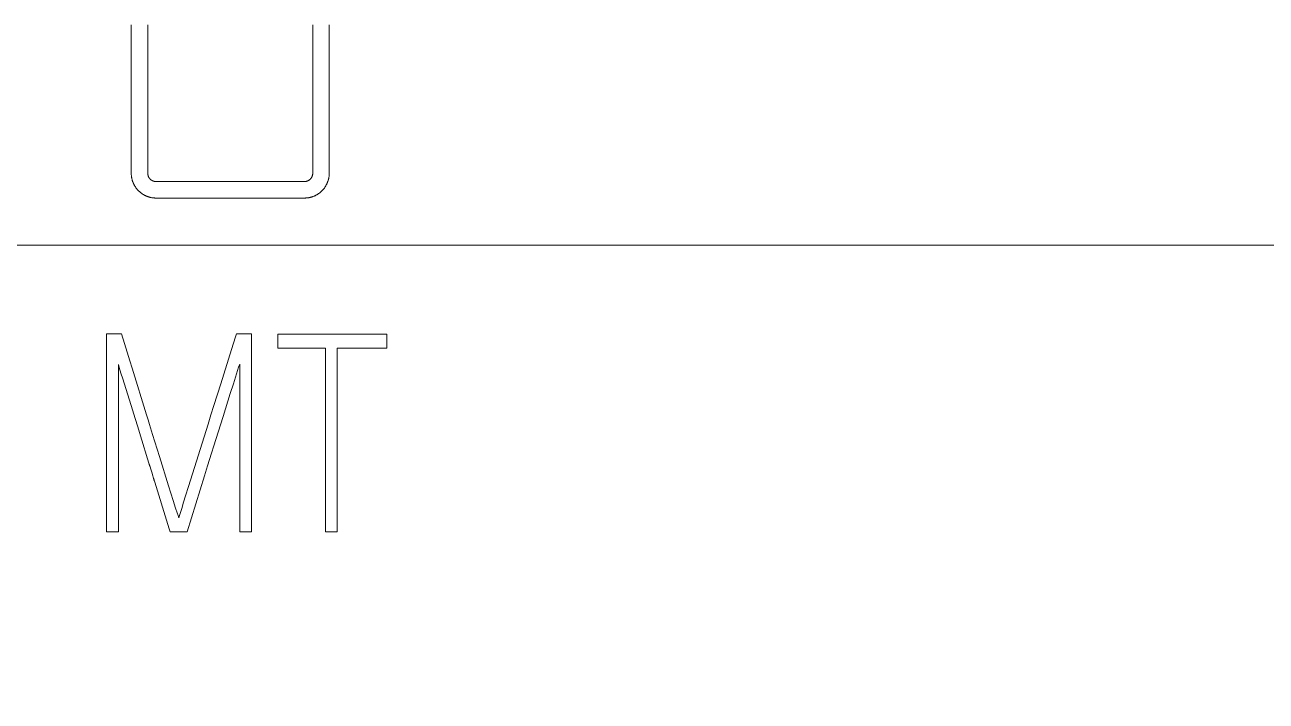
# Model space of a CAD drawing. Header units: millimetres. Extents: x 42356 to 50646, y 31507 to 39566.
# Drawn here: x 47652.78 to 47660.31, y 33859.06 to 33863.16 of the extents above; entities that cross this region are included whole.
import ezdxf

# ---------------------------------------------------------------- set-up
doc = ezdxf.new("R2010")
doc.units = ezdxf.units.MM
doc.set_wipeout_variables(frame=1)
doc.layers.add('000-PI-Oprema', color=30, linetype='Continuous', lineweight=5)

# ---------------------------------------------------------------- blocks, each defined once
blk = doc.blocks.new('A101_6ES7512-1DK01-0AB0')
at = {"layer": '000-PI-Oprema'}
for p, q in [((85.9, 47.4), (85.9, 46.5)), ((86, 47.4), (86, 46.5)), ((87, 46.5), (87, 47.4)), ((87.1, 46.5), (87.1, 47.4)), ((86.05, 46.45), (86.95, 46.45)), ((86.05, 46.35), (86.95, 46.35)), ((43.5006, 46.0646), (100, 46.0646)), ((85.75, 44.327), (85.75, 45.527)), ((85.75, 45.527), (85.84, 45.527)), ((85.84, 45.527), (85.8585, 45.4675)), ((86.5374, 45.527), (86.6288, 45.527)), ((86.6288, 45.527), (86.6288, 44.327)), ((86.7877, 45.4404), (86.7877, 45.5253)), ((86.7877, 45.5253), (87.45, 45.5253)), ((87.45, 45.5253), (87.45, 45.4404)), ((86.4431, 45.2245), (86.508, 45.4324)), ((87.0774, 45.4404), (86.7877, 45.4404)), ((87.0774, 44.327), (87.0774, 45.4404)), ((87.1491, 45.4404), (87.1491, 44.327)), ((87.45, 45.4404), (87.1491, 45.4404)), ((85.8217, 45.3406), (85.8217, 44.327)), ((85.9046, 45.3187), (85.9929, 45.0362)), ((86.5446, 45.304), (86.5319, 45.2642)), ((86.5571, 44.327), (86.5571, 45.3439)), ((85.8372, 45.2889), (85.8478, 45.2545)), ((85.8478, 45.2545), (85.9069, 45.0657)), ((86.5001, 45.1646), (86.4561, 45.0251)), ((85.9069, 45.0657), (85.9229, 45.0142)), ((85.9229, 45.0142), (85.9388, 44.9627)), ((85.9929, 45.0362), (86.0021, 45.0064)), ((86.0021, 45.0064), (86.0112, 44.9766)), ((86.3654, 44.979), (86.3833, 45.0357)), ((86.4561, 45.0251), (86.4123, 44.8855)), ((86.0112, 44.9766), (86.0292, 44.9169)), ((86.2469, 44.6011), (86.3654, 44.979)), ((86.0292, 44.9169), (86.0428, 44.8722)), ((86.0428, 44.8722), (86.0705, 44.7829)), ((86.4123, 44.8855), (86.3752, 44.7658)), ((86.0705, 44.7829), (86.1266, 44.6046)), ((86.008, 44.7394), (86.0239, 44.6878)), ((86.3752, 44.7658), (86.3627, 44.7259)), ((86.0239, 44.6878), (86.0397, 44.6362)), ((86.13, 44.3441), (86.0344, 44.6534)), ((86.2291, 44.5445), (86.2469, 44.6011)), ((86.2058, 44.4688), (86.2174, 44.5066)), ((86.2174, 44.5066), (86.2291, 44.5445)), ((86.1689, 44.4709), (86.1785, 44.4413)), ((86.1887, 44.4118), (86.1943, 44.4308)), ((86.1943, 44.4308), (86.2058, 44.4688)), ((85.8217, 44.327), (85.75, 44.327)), ((86.13, 44.3441), (86.1353, 44.327)), ((86.2379, 44.327), (86.1353, 44.327)), ((86.6288, 44.327), (86.5571, 44.327)), ((87.1491, 44.327), (87.0774, 44.327))]:
    blk.add_line(p, q, dxfattribs=at)
for points in [[(85.9, 46.5), (85.9, 46.4969), (85.9001, 46.4937), (85.9003, 46.4906), (85.9005, 46.4875), (85.9008, 46.4844), (85.9012, 46.4813), (85.9016, 46.4783), (85.9021, 46.4752), (85.9026, 46.4721), (85.9032, 46.4691), (85.9039, 46.4661), (85.9046, 46.4631), (85.9054, 46.4601), (85.9063, 46.4571), (85.9072, 46.4541), (85.9082, 46.4511), (85.9093, 46.4482), (85.9104, 46.4452), (85.9115, 46.4423), (85.9128, 46.4395), (85.914, 46.4366), (85.9154, 46.4338), (85.9168, 46.4311), (85.9182, 46.4283), (85.9197, 46.4256), (85.9213, 46.4229), (85.9229, 46.4203), (85.9246, 46.4177), (85.9263, 46.4151), (85.9281, 46.4125), (85.93, 46.41), (85.9319, 46.4075), (85.9339, 46.4051), (85.9359, 46.4027), (85.9379, 46.4003), (85.9401, 46.398), (85.9422, 46.3957), (85.9444, 46.3935), (85.9467, 46.3913), (85.9489, 46.3892), (85.9513, 46.3871), (85.9536, 46.3851), (85.956, 46.3831), (85.9585, 46.3811), (85.961, 46.3793), (85.9636, 46.3774), (85.9661, 46.3756), (85.9688, 46.3739), (85.9715, 46.3722), (85.9742, 46.3706), (85.977, 46.369), (85.9797, 46.3675), (85.9825, 46.366), (85.9854, 46.3646), (85.9882, 46.3633), (85.9911, 46.362), (85.994, 46.3608), (85.997, 46.3597), (85.9999, 46.3586), (86.0029, 46.3576), (86.0059, 46.3566), (86.009, 46.3557), (86.012, 46.3549), (86.0151, 46.3541), (86.0182, 46.3534), (86.0214, 46.3528), (86.0245, 46.3522), (86.0277, 46.3517), (86.0308, 46.3512), (86.034, 46.3509), (86.0372, 46.3506), (86.0404, 46.3503), (86.0436, 46.3501), (86.0468, 46.35), (86.05, 46.35)], [(86, 46.5), (86, 46.4987), (86.0001, 46.4974), (86.0002, 46.4961), (86.0003, 46.4948), (86.0004, 46.4936), (86.0006, 46.4923), (86.0008, 46.491), (86.0011, 46.4897), (86.0014, 46.4884), (86.0017, 46.4872), (86.002, 46.4859), (86.0024, 46.4847), (86.0028, 46.4835), (86.0033, 46.4822), (86.0038, 46.481), (86.0043, 46.4798), (86.0048, 46.4786), (86.0054, 46.4775), (86.006, 46.4763), (86.0066, 46.4752), (86.0073, 46.474), (86.008, 46.4729), (86.0087, 46.4719), (86.0094, 46.4708), (86.0102, 46.4697), (86.011, 46.4687), (86.0119, 46.4677), (86.0127, 46.4667), (86.0136, 46.4657), (86.0145, 46.4648), (86.0154, 46.4639), (86.0164, 46.463), (86.0174, 46.4621), (86.0184, 46.4613), (86.0194, 46.4605), (86.0205, 46.4597), (86.0215, 46.4589), (86.0226, 46.4582), (86.0237, 46.4575), (86.0249, 46.4568), (86.026, 46.4561), (86.0272, 46.4555), (86.0284, 46.4549), (86.0296, 46.4544), (86.0308, 46.4539), (86.032, 46.4534), (86.0332, 46.4529), (86.0345, 46.4525), (86.0357, 46.4521), (86.037, 46.4517), (86.0383, 46.4514), (86.0396, 46.4511), (86.0409, 46.4509), (86.0422, 46.4506), (86.0435, 46.4504), (86.0448, 46.4503), (86.0461, 46.4502), (86.0474, 46.4501), (86.0487, 46.45), (86.05, 46.45)], [(86.95, 46.45), (86.9513, 46.45), (86.9526, 46.4501), (86.954, 46.4502), (86.9553, 46.4503), (86.9566, 46.4505), (86.9579, 46.4506), (86.9592, 46.4509), (86.9606, 46.4511), (86.9619, 46.4514), (86.9631, 46.4518), (86.9644, 46.4521), (86.9657, 46.4525), (86.967, 46.453), (86.9682, 46.4534), (86.9694, 46.4539), (86.9706, 46.4545), (86.9718, 46.455), (86.973, 46.4556), (86.9742, 46.4563), (86.9753, 46.4569), (86.9765, 46.4576), (86.9776, 46.4583), (86.9786, 46.459), (86.9797, 46.4598), (86.9808, 46.4606), (86.9818, 46.4614), (86.9828, 46.4623), (86.9838, 46.4631), (86.9847, 46.464), (86.9856, 46.4649), (86.9865, 46.4659), (86.9874, 46.4668), (86.9883, 46.4678), (86.9891, 46.4688), (86.9899, 46.4699), (86.9907, 46.4709), (86.9914, 46.472), (86.9921, 46.4731), (86.9928, 46.4742), (86.9935, 46.4753), (86.9941, 46.4764), (86.9947, 46.4776), (86.9952, 46.4787), (86.9958, 46.4799), (86.9963, 46.4811), (86.9968, 46.4823), (86.9972, 46.4835), (86.9976, 46.4848), (86.998, 46.486), (86.9983, 46.4872), (86.9987, 46.4885), (86.9989, 46.4898), (86.9992, 46.491), (86.9994, 46.4923), (86.9996, 46.4936), (86.9997, 46.4949), (86.9998, 46.4961), (86.9999, 46.4974), (87, 46.4987), (87, 46.5)], [(86.95, 46.35), (86.9529, 46.35), (86.9558, 46.3501), (86.9587, 46.3502), (86.9615, 46.3504), (86.9644, 46.3507), (86.9672, 46.351), (86.9701, 46.3513), (86.9729, 46.3518), (86.9757, 46.3522), (86.9785, 46.3527), (86.9813, 46.3533), (86.9841, 46.3539), (86.9869, 46.3546), (86.9897, 46.3553), (86.9924, 46.3561), (86.9952, 46.357), (86.9979, 46.3579), (87.0006, 46.3588), (87.0033, 46.3598), (87.006, 46.3609), (87.0087, 46.362), (87.0113, 46.3631), (87.0139, 46.3643), (87.0164, 46.3655), (87.019, 46.3668), (87.0215, 46.3681), (87.024, 46.3695), (87.0264, 46.3709), (87.0288, 46.3724), (87.0312, 46.3739), (87.0336, 46.3755), (87.036, 46.3771), (87.0383, 46.3787), (87.0406, 46.3805), (87.0428, 46.3822), (87.0451, 46.384), (87.0472, 46.3858), (87.0494, 46.3877), (87.0515, 46.3896), (87.0536, 46.3915), (87.0556, 46.3935), (87.0576, 46.3955), (87.0595, 46.3975), (87.0614, 46.3996), (87.0633, 46.4017), (87.0651, 46.4038), (87.0669, 46.406), (87.0686, 46.4082), (87.0704, 46.4105), (87.072, 46.4128), (87.0736, 46.4151), (87.0752, 46.4175), (87.0768, 46.4198), (87.0783, 46.4222), (87.0797, 46.4247), (87.0811, 46.4271), (87.0824, 46.4296), (87.0837, 46.4321), (87.085, 46.4346), (87.0862, 46.4371), (87.0873, 46.4397), (87.0884, 46.4423), (87.0895, 46.4448), (87.0905, 46.4475), (87.0915, 46.4501), (87.0924, 46.4528), (87.0932, 46.4554), (87.094, 46.4581), (87.0948, 46.4609), (87.0955, 46.4636), (87.0962, 46.4664), (87.0968, 46.4691), (87.0973, 46.4719), (87.0978, 46.4747), (87.0983, 46.4775), (87.0987, 46.4803), (87.099, 46.4831), (87.0993, 46.4859), (87.0996, 46.4887), (87.0998, 46.4915), (87.0999, 46.4943), (87.1, 46.4972), (87.1, 46.5)], [(85.8585, 45.4675), (85.8908, 45.3633), (85.9046, 45.3187)], [(86.508, 45.4324), (86.5315, 45.5081), (86.5374, 45.527)], [(85.8217, 45.3406), (85.8268, 45.3233), (85.8372, 45.2889)], [(86.5571, 45.3439), (86.5509, 45.3239), (86.5446, 45.304)], [(86.5319, 45.2642), (86.5192, 45.2244), (86.5001, 45.1646)], [(86.3833, 45.0357), (86.4013, 45.0923), (86.4431, 45.2245)], [(85.9388, 44.9627), (85.9494, 44.9283), (86.0133, 44.7222)], [(86.3627, 44.7259), (86.3439, 44.6661), (86.2379, 44.327)], [(86.1266, 44.6046), (86.1548, 44.5155), (86.1689, 44.4709)], [(86.1785, 44.4413), (86.1834, 44.4265), (86.1887, 44.4118)]]:
    blk.add_lwpolyline(points, dxfattribs=at)

msp = doc.modelspace()

# ---------------------------------------------------------------- wipeouts: each hides what was drawn before it
msp.add_wipeout([(47567.5259, 33874.3085), (47667.5259, 33874.3085), (47667.5259, 33757.2085), (47567.5259, 33757.2085)]).dxf.layer = '000-PI-Oprema'

# ---------------------------------------------------------------- next in the draw order: block references
at = {"layer": '000-PI-Oprema'}
msp.add_blockref('A101_6ES7512-1DK01-0AB0', (47567.5259, 33815.7585), dxfattribs=at)

doc.saveas('drawing.dxf')
